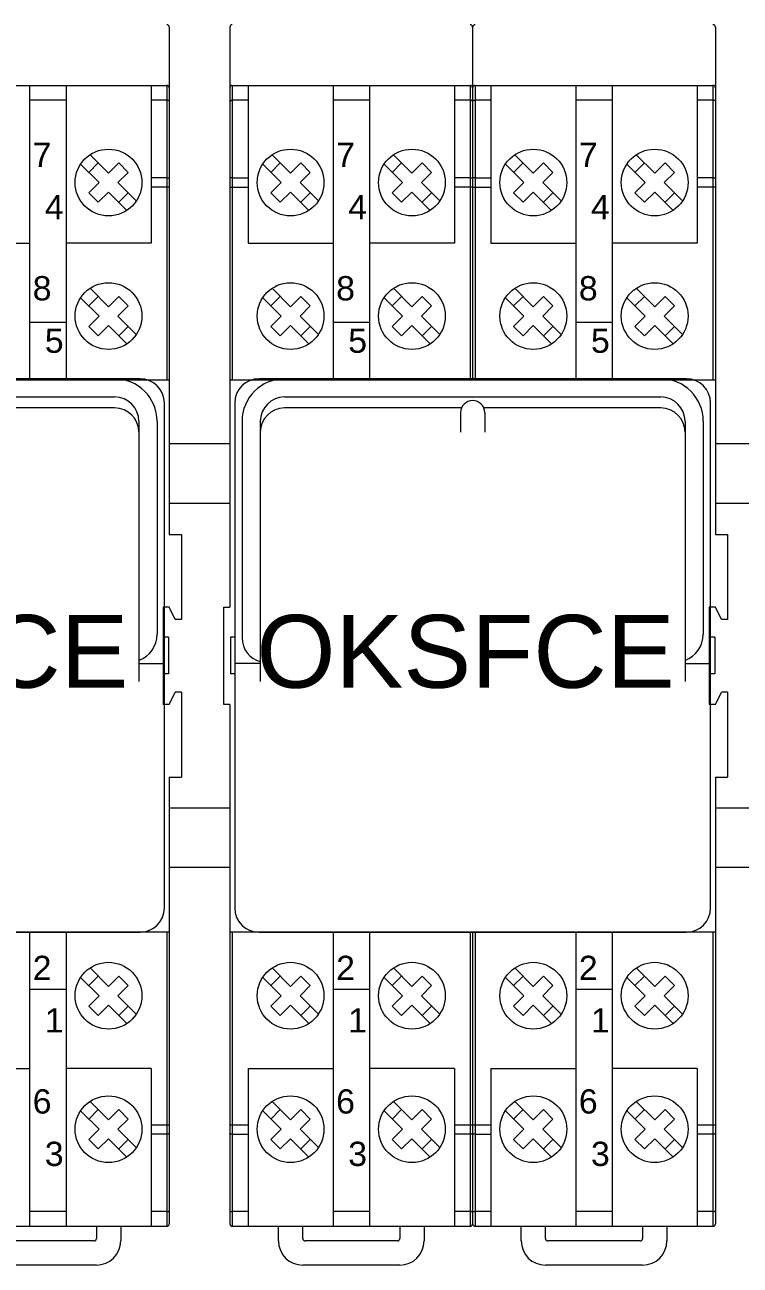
# Model space of a CAD drawing. Header units: millimetres. Extents: x 1359 to 3577, y 1336 to 3557.
# Drawn here: x 2844.4 to 2903.4, y 1709.4 to 1811.6 of the extents above; entities that cross this region are included whole.
import ezdxf

# ---------------------------------------------------------------- set-up
doc = ezdxf.new("R2010")
doc.units = ezdxf.units.MM
doc.set_wipeout_variables(frame=1)
doc.layers.add('000-PI-Oprema', color=30, linetype='Continuous', lineweight=5)
doc.layers.add('002-PI-Kabelska kanalica', color=150, linetype='Continuous')
doc.styles.get("Standard").update_dxf_attribs({"font": 'arial.ttf'})

msp = doc.modelspace()

# ---------------------------------------------------------------- linework, layer by layer
at = {"layer": '000-PI-Oprema', "color": 0, "linetype": 'ByBlock', "lineweight": 0}
for p, q in [((2836.54, 1806.56), (2856.14, 1806.56)), ((2854.84, 1806.56), (2854.84, 1793.56)), ((2861.54, 1806.56), (2881.14, 1806.56)), ((2862.84, 1806.56), (2862.84, 1793.56)), ((2879.84, 1806.56), (2879.84, 1793.56)), ((2881.54, 1806.56), (2901.14, 1806.56)), ((2882.84, 1806.56), (2882.84, 1793.56)), ((2899.84, 1806.56), (2899.84, 1793.56)), ((2847.84, 1805.34), (2844.84, 1805.34)), ((2856.14, 1805.34), (2854.84, 1805.34)), ((2862.84, 1805.34), (2861.54, 1805.34)), ((2872.84, 1805.34), (2869.84, 1805.34)), ((2881.14, 1805.34), (2879.84, 1805.34)), ((2882.84, 1805.34), (2881.54, 1805.34)), ((2892.84, 1805.34), (2889.84, 1805.34)), ((2901.14, 1805.34), (2899.84, 1805.34)), ((2849.82, 1800.85), (2851.34, 1799.33)), ((2864.82, 1800.85), (2866.34, 1799.33)), ((2874.82, 1800.85), (2876.34, 1799.33)), ((2884.82, 1800.85), (2886.34, 1799.33)), ((2894.82, 1800.85), (2896.34, 1799.33)), ((2849.04, 1800.07), (2850.56, 1798.56)), ((2849.71, 1799.4), (2850.49, 1800.18)), ((2851.34, 1799.33), (2852.19, 1800.18)), ((2852.19, 1800.18), (2852.96, 1799.4)), ((2864.04, 1800.07), (2865.56, 1798.56)), ((2864.71, 1799.4), (2865.49, 1800.18)), ((2866.34, 1799.33), (2867.19, 1800.18)), ((2867.19, 1800.18), (2867.96, 1799.4)), ((2874.04, 1800.07), (2875.56, 1798.56)), ((2874.71, 1799.4), (2875.49, 1800.18)), ((2876.34, 1799.33), (2877.19, 1800.18)), ((2877.19, 1800.18), (2877.96, 1799.4)), ((2884.04, 1800.07), (2885.56, 1798.56)), ((2884.71, 1799.4), (2885.49, 1800.18)), ((2886.34, 1799.33), (2887.19, 1800.18)), ((2887.19, 1800.18), (2887.96, 1799.4)), ((2894.04, 1800.07), (2895.56, 1798.56)), ((2894.71, 1799.4), (2895.49, 1800.18)), ((2896.34, 1799.33), (2897.19, 1800.18)), ((2897.19, 1800.18), (2897.96, 1799.4)), ((2852.12, 1798.56), (2852.96, 1799.4)), ((2856.14, 1798.96), (2854.84, 1798.96)), ((2861.54, 1798.96), (2862.84, 1798.96)), ((2867.12, 1798.56), (2867.96, 1799.4)), ((2877.12, 1798.56), (2877.96, 1799.4)), ((2881.14, 1798.96), (2879.84, 1798.96)), ((2881.54, 1798.96), (2882.84, 1798.96)), ((2887.12, 1798.56), (2887.96, 1799.4)), ((2897.12, 1798.56), (2897.96, 1799.4)), ((2901.14, 1798.96), (2899.84, 1798.96)), ((2849.71, 1797.71), (2850.56, 1798.56)), ((2849.71, 1797.71), (2850.49, 1796.93)), ((2850.49, 1796.93), (2851.34, 1797.78)), ((2851.34, 1797.78), (2852.85, 1796.26)), ((2852.12, 1798.56), (2853.63, 1797.04)), ((2852.19, 1796.93), (2852.96, 1797.71)), ((2856.34, 1798.18), (2854.84, 1798.18)), ((2861.34, 1798.18), (2862.84, 1798.18)), ((2864.71, 1797.71), (2865.56, 1798.56)), ((2864.71, 1797.71), (2865.49, 1796.93)), ((2865.49, 1796.93), (2866.34, 1797.78)), ((2866.34, 1797.78), (2867.85, 1796.26)), ((2867.12, 1798.56), (2868.63, 1797.04)), ((2867.19, 1796.93), (2867.96, 1797.71)), ((2874.71, 1797.71), (2875.56, 1798.56)), ((2874.71, 1797.71), (2875.49, 1796.93)), ((2875.49, 1796.93), (2876.34, 1797.78)), ((2876.34, 1797.78), (2877.85, 1796.26)), ((2877.12, 1798.56), (2878.63, 1797.04)), ((2877.19, 1796.93), (2877.96, 1797.71)), ((2881.34, 1798.18), (2879.84, 1798.18)), ((2881.34, 1798.18), (2882.84, 1798.18)), ((2884.71, 1797.71), (2885.56, 1798.56)), ((2884.71, 1797.71), (2885.49, 1796.93)), ((2885.49, 1796.93), (2886.34, 1797.78)), ((2886.34, 1797.78), (2887.85, 1796.26)), ((2887.12, 1798.56), (2888.63, 1797.04)), ((2887.19, 1796.93), (2887.96, 1797.71)), ((2894.71, 1797.71), (2895.56, 1798.56)), ((2894.71, 1797.71), (2895.49, 1796.93)), ((2895.49, 1796.93), (2896.34, 1797.78)), ((2896.34, 1797.78), (2897.85, 1796.26)), ((2897.12, 1798.56), (2898.63, 1797.04)), ((2897.19, 1796.93), (2897.96, 1797.71)), ((2901.34, 1798.18), (2899.84, 1798.18)), ((2837.84, 1793.56), (2844.84, 1793.56)), ((2854.84, 1793.56), (2847.84, 1793.56)), ((2862.84, 1793.56), (2869.84, 1793.56)), ((2879.84, 1793.56), (2872.84, 1793.56)), ((2882.84, 1793.56), (2889.84, 1793.56)), ((2899.84, 1793.56), (2892.84, 1793.56)), ((2849.82, 1789.85), (2851.34, 1788.33)), ((2864.82, 1789.85), (2866.34, 1788.33)), ((2874.82, 1789.85), (2876.34, 1788.33)), ((2884.82, 1789.85), (2886.34, 1788.33)), ((2894.82, 1789.85), (2896.34, 1788.33)), ((2849.04, 1789.07), (2850.56, 1787.56)), ((2849.71, 1788.4), (2850.49, 1789.18)), ((2851.34, 1788.33), (2852.19, 1789.18)), ((2852.19, 1789.18), (2852.96, 1788.4)), ((2864.04, 1789.07), (2865.56, 1787.56)), ((2864.71, 1788.4), (2865.49, 1789.18)), ((2866.34, 1788.33), (2867.19, 1789.18)), ((2867.19, 1789.18), (2867.96, 1788.4)), ((2874.04, 1789.07), (2875.56, 1787.56)), ((2874.71, 1788.4), (2875.49, 1789.18)), ((2876.34, 1788.33), (2877.19, 1789.18)), ((2877.19, 1789.18), (2877.96, 1788.4)), ((2884.04, 1789.07), (2885.56, 1787.56)), ((2884.71, 1788.4), (2885.49, 1789.18)), ((2886.34, 1788.33), (2887.19, 1789.18)), ((2887.19, 1789.18), (2887.96, 1788.4)), ((2894.04, 1789.07), (2895.56, 1787.56)), ((2894.71, 1788.4), (2895.49, 1789.18)), ((2896.34, 1788.33), (2897.19, 1789.18)), ((2897.19, 1789.18), (2897.96, 1788.4)), ((2849.71, 1786.71), (2850.56, 1787.56)), ((2852.12, 1787.56), (2852.96, 1788.4)), ((2852.12, 1787.56), (2853.63, 1786.04)), ((2864.71, 1786.71), (2865.56, 1787.56)), ((2867.12, 1787.56), (2867.96, 1788.4)), ((2867.12, 1787.56), (2868.63, 1786.04)), ((2874.71, 1786.71), (2875.56, 1787.56)), ((2877.12, 1787.56), (2877.96, 1788.4)), ((2877.12, 1787.56), (2878.63, 1786.04)), ((2884.71, 1786.71), (2885.56, 1787.56)), ((2887.12, 1787.56), (2887.96, 1788.4)), ((2887.12, 1787.56), (2888.63, 1786.04)), ((2894.71, 1786.71), (2895.56, 1787.56)), ((2897.12, 1787.56), (2897.96, 1788.4)), ((2897.12, 1787.56), (2898.63, 1786.04)), ((2847.84, 1787.04), (2844.84, 1787.04)), ((2849.71, 1786.71), (2850.49, 1785.93)), ((2850.49, 1785.93), (2851.34, 1786.78)), ((2851.34, 1786.78), (2852.85, 1785.26)), ((2852.19, 1785.93), (2852.96, 1786.71)), ((2864.71, 1786.71), (2865.49, 1785.93)), ((2865.49, 1785.93), (2866.34, 1786.78)), ((2866.34, 1786.78), (2867.85, 1785.26)), ((2867.19, 1785.93), (2867.96, 1786.71)), ((2872.84, 1787.04), (2869.84, 1787.04)), ((2874.71, 1786.71), (2875.49, 1785.93)), ((2875.49, 1785.93), (2876.34, 1786.78)), ((2876.34, 1786.78), (2877.85, 1785.26)), ((2877.19, 1785.93), (2877.96, 1786.71)), ((2884.71, 1786.71), (2885.49, 1785.93)), ((2885.49, 1785.93), (2886.34, 1786.78)), ((2886.34, 1786.78), (2887.85, 1785.26)), ((2887.19, 1785.93), (2887.96, 1786.71)), ((2892.84, 1787.04), (2889.84, 1787.04)), ((2894.71, 1786.71), (2895.49, 1785.93)), ((2895.49, 1785.93), (2896.34, 1786.78)), ((2896.34, 1786.78), (2897.85, 1785.26)), ((2897.19, 1785.93), (2897.96, 1786.71)), ((2857.34, 1769.56), (2857.34, 1762.56)), ((2902.34, 1769.56), (2902.34, 1762.56)), ((2857.34, 1756.56), (2857.34, 1749.56)), ((2902.34, 1756.56), (2902.34, 1749.56)), ((2849.82, 1733.85), (2851.34, 1732.33)), ((2864.82, 1733.85), (2866.34, 1732.33)), ((2874.82, 1733.85), (2876.34, 1732.33)), ((2884.82, 1733.85), (2886.34, 1732.33)), ((2894.82, 1733.85), (2896.34, 1732.33)), ((2849.04, 1733.07), (2850.56, 1731.56)), ((2849.71, 1732.4), (2850.49, 1733.18)), ((2851.34, 1732.33), (2852.19, 1733.18)), ((2852.12, 1731.56), (2852.96, 1732.4)), ((2852.19, 1733.18), (2852.96, 1732.4)), ((2864.04, 1733.07), (2865.56, 1731.56)), ((2864.71, 1732.4), (2865.49, 1733.18)), ((2866.34, 1732.33), (2867.19, 1733.18)), ((2867.12, 1731.56), (2867.96, 1732.4)), ((2867.19, 1733.18), (2867.96, 1732.4)), ((2874.04, 1733.07), (2875.56, 1731.56)), ((2874.71, 1732.4), (2875.49, 1733.18)), ((2876.34, 1732.33), (2877.19, 1733.18)), ((2877.12, 1731.56), (2877.96, 1732.4)), ((2877.19, 1733.18), (2877.96, 1732.4)), ((2884.04, 1733.07), (2885.56, 1731.56)), ((2884.71, 1732.4), (2885.49, 1733.18)), ((2886.34, 1732.33), (2887.19, 1733.18)), ((2887.12, 1731.56), (2887.96, 1732.4)), ((2887.19, 1733.18), (2887.96, 1732.4)), ((2894.04, 1733.07), (2895.56, 1731.56)), ((2894.71, 1732.4), (2895.49, 1733.18)), ((2896.34, 1732.33), (2897.19, 1733.18)), ((2897.12, 1731.56), (2897.96, 1732.4)), ((2897.19, 1733.18), (2897.96, 1732.4)), ((2847.84, 1732.07), (2844.84, 1732.07)), ((2849.71, 1730.71), (2850.56, 1731.56)), ((2852.12, 1731.56), (2853.63, 1730.04)), ((2864.71, 1730.71), (2865.56, 1731.56)), ((2867.12, 1731.56), (2868.63, 1730.04)), ((2872.84, 1732.07), (2869.84, 1732.07)), ((2874.71, 1730.71), (2875.56, 1731.56)), ((2877.12, 1731.56), (2878.63, 1730.04)), ((2884.71, 1730.71), (2885.56, 1731.56)), ((2887.12, 1731.56), (2888.63, 1730.04)), ((2892.84, 1732.07), (2889.84, 1732.07)), ((2894.71, 1730.71), (2895.56, 1731.56)), ((2897.12, 1731.56), (2898.63, 1730.04)), ((2849.71, 1730.71), (2850.49, 1729.93)), ((2850.49, 1729.93), (2851.34, 1730.78)), ((2851.34, 1730.78), (2852.85, 1729.26)), ((2852.19, 1729.93), (2852.96, 1730.71)), ((2864.71, 1730.71), (2865.49, 1729.93)), ((2865.49, 1729.93), (2866.34, 1730.78)), ((2866.34, 1730.78), (2867.85, 1729.26)), ((2867.19, 1729.93), (2867.96, 1730.71)), ((2874.71, 1730.71), (2875.49, 1729.93)), ((2875.49, 1729.93), (2876.34, 1730.78)), ((2876.34, 1730.78), (2877.85, 1729.26)), ((2877.19, 1729.93), (2877.96, 1730.71)), ((2884.71, 1730.71), (2885.49, 1729.93)), ((2885.49, 1729.93), (2886.34, 1730.78)), ((2886.34, 1730.78), (2887.85, 1729.26)), ((2887.19, 1729.93), (2887.96, 1730.71)), ((2894.71, 1730.71), (2895.49, 1729.93)), ((2895.49, 1729.93), (2896.34, 1730.78)), ((2896.34, 1730.78), (2897.85, 1729.26)), ((2897.19, 1729.93), (2897.96, 1730.71)), ((2837.84, 1725.56), (2844.84, 1725.56)), ((2854.84, 1725.56), (2847.84, 1725.56)), ((2854.84, 1725.56), (2854.84, 1712.56)), ((2862.84, 1725.56), (2862.84, 1712.56)), ((2862.84, 1725.56), (2869.84, 1725.56)), ((2879.84, 1725.56), (2872.84, 1725.56)), ((2879.84, 1725.56), (2879.84, 1712.56)), ((2882.84, 1725.56), (2882.84, 1712.56)), ((2882.84, 1725.56), (2889.84, 1725.56)), ((2899.84, 1725.56), (2892.84, 1725.56)), ((2899.84, 1725.56), (2899.84, 1712.56)), ((2849.04, 1722.07), (2850.56, 1720.56)), ((2849.71, 1721.4), (2850.49, 1722.18)), ((2849.82, 1722.85), (2851.34, 1721.33)), ((2851.34, 1721.33), (2852.19, 1722.18)), ((2852.19, 1722.18), (2852.96, 1721.4)), ((2864.04, 1722.07), (2865.56, 1720.56)), ((2864.71, 1721.4), (2865.49, 1722.18)), ((2864.82, 1722.85), (2866.34, 1721.33)), ((2866.34, 1721.33), (2867.19, 1722.18)), ((2867.19, 1722.18), (2867.96, 1721.4)), ((2874.04, 1722.07), (2875.56, 1720.56)), ((2874.71, 1721.4), (2875.49, 1722.18)), ((2874.82, 1722.85), (2876.34, 1721.33)), ((2876.34, 1721.33), (2877.19, 1722.18)), ((2877.19, 1722.18), (2877.96, 1721.4)), ((2884.04, 1722.07), (2885.56, 1720.56)), ((2884.71, 1721.4), (2885.49, 1722.18)), ((2884.82, 1722.85), (2886.34, 1721.33)), ((2886.34, 1721.33), (2887.19, 1722.18)), ((2887.19, 1722.18), (2887.96, 1721.4)), ((2894.04, 1722.07), (2895.56, 1720.56)), ((2894.71, 1721.4), (2895.49, 1722.18)), ((2894.82, 1722.85), (2896.34, 1721.33)), ((2896.34, 1721.33), (2897.19, 1722.18)), ((2897.19, 1722.18), (2897.96, 1721.4)), ((2852.12, 1720.56), (2852.96, 1721.4)), ((2867.12, 1720.56), (2867.96, 1721.4)), ((2877.12, 1720.56), (2877.96, 1721.4)), ((2887.12, 1720.56), (2887.96, 1721.4)), ((2897.12, 1720.56), (2897.96, 1721.4)), ((2849.71, 1719.71), (2850.56, 1720.56)), ((2852.12, 1720.56), (2853.63, 1719.04)), ((2854.84, 1720.93), (2856.34, 1720.93)), ((2856.14, 1720.15), (2854.84, 1720.15)), ((2861.34, 1720.93), (2862.84, 1720.93)), ((2861.54, 1720.15), (2862.84, 1720.15)), ((2864.71, 1719.71), (2865.56, 1720.56)), ((2867.12, 1720.56), (2868.63, 1719.04)), ((2874.71, 1719.71), (2875.56, 1720.56)), ((2877.12, 1720.56), (2878.63, 1719.04)), ((2879.84, 1720.93), (2881.34, 1720.93)), ((2881.14, 1720.15), (2879.84, 1720.15)), ((2881.34, 1720.93), (2882.84, 1720.93)), ((2881.54, 1720.15), (2882.84, 1720.15)), ((2884.71, 1719.71), (2885.56, 1720.56)), ((2887.12, 1720.56), (2888.63, 1719.04)), ((2894.71, 1719.71), (2895.56, 1720.56)), ((2897.12, 1720.56), (2898.63, 1719.04)), ((2899.84, 1720.93), (2901.34, 1720.93)), ((2901.14, 1720.15), (2899.84, 1720.15)), ((2849.71, 1719.71), (2850.49, 1718.93)), ((2850.49, 1718.93), (2851.34, 1719.78)), ((2851.34, 1719.78), (2852.85, 1718.26)), ((2852.19, 1718.93), (2852.96, 1719.71)), ((2864.71, 1719.71), (2865.49, 1718.93)), ((2865.49, 1718.93), (2866.34, 1719.78)), ((2866.34, 1719.78), (2867.85, 1718.26)), ((2867.19, 1718.93), (2867.96, 1719.71)), ((2874.71, 1719.71), (2875.49, 1718.93)), ((2875.49, 1718.93), (2876.34, 1719.78)), ((2876.34, 1719.78), (2877.85, 1718.26)), ((2877.19, 1718.93), (2877.96, 1719.71)), ((2884.71, 1719.71), (2885.49, 1718.93)), ((2885.49, 1718.93), (2886.34, 1719.78)), ((2886.34, 1719.78), (2887.85, 1718.26)), ((2887.19, 1718.93), (2887.96, 1719.71)), ((2894.71, 1719.71), (2895.49, 1718.93)), ((2895.49, 1718.93), (2896.34, 1719.78)), ((2896.34, 1719.78), (2897.85, 1718.26)), ((2897.19, 1718.93), (2897.96, 1719.71)), ((2847.84, 1713.77), (2844.84, 1713.77)), ((2856.14, 1713.77), (2854.84, 1713.77)), ((2862.84, 1713.77), (2861.54, 1713.77)), ((2872.84, 1713.77), (2869.84, 1713.77)), ((2881.14, 1713.77), (2879.84, 1713.77)), ((2882.84, 1713.77), (2881.54, 1713.77)), ((2892.84, 1713.77), (2889.84, 1713.77)), ((2901.14, 1713.77), (2899.84, 1713.77)), ((2836.54, 1712.56), (2856.14, 1712.56)), ((2850.34, 1712.56), (2850.34, 1711.56)), ((2852.34, 1712.56), (2852.34, 1711.36)), ((2861.54, 1712.56), (2881.14, 1712.56)), ((2865.34, 1711.36), (2865.34, 1712.56)), ((2867.34, 1711.56), (2867.34, 1712.56)), ((2867.34, 1711.56), (2867.34, 1712.56)), ((2875.34, 1712.56), (2875.34, 1711.56)), ((2875.34, 1712.56), (2875.34, 1711.56)), ((2877.34, 1712.56), (2877.34, 1711.36)), ((2881.54, 1712.56), (2901.14, 1712.56)), ((2885.34, 1711.36), (2885.34, 1712.56)), ((2887.34, 1711.56), (2887.34, 1712.56)), ((2895.34, 1712.56), (2895.34, 1711.56)), ((2897.34, 1712.56), (2897.34, 1711.36)), ((2850.14, 1711.36), (2842.54, 1711.36)), ((2875.14, 1711.36), (2867.54, 1711.36)), ((2875.14, 1711.36), (2867.54, 1711.36)), ((2895.14, 1711.36), (2887.54, 1711.36)), ((2850.34, 1709.36), (2842.34, 1709.36)), ((2875.34, 1709.36), (2867.34, 1709.36)), ((2895.34, 1709.36), (2887.34, 1709.36))]:
    msp.add_line(p, q, dxfattribs=at)
for points in [[(2856.34, 1805.26), (2856.34, 1805.27), (2856.33, 1805.28), (2856.32, 1805.29), (2856.31, 1805.3), (2856.3, 1805.31), (2856.28, 1805.32), (2856.26, 1805.32), (2856.24, 1805.33), (2856.21, 1805.34), (2856.19, 1805.34), (2856.16, 1805.34), (2856.14, 1805.34)], [(2861.34, 1805.26), (2861.34, 1805.27), (2861.34, 1805.28), (2861.35, 1805.29), (2861.36, 1805.3), (2861.38, 1805.31), (2861.4, 1805.32), (2861.42, 1805.32), (2861.44, 1805.33), (2861.46, 1805.34), (2861.49, 1805.34), (2861.51, 1805.34), (2861.54, 1805.34)], [(2881.34, 1805.26), (2881.34, 1805.27), (2881.33, 1805.28), (2881.32, 1805.29), (2881.31, 1805.3), (2881.3, 1805.31), (2881.28, 1805.32), (2881.26, 1805.32), (2881.24, 1805.33), (2881.21, 1805.34), (2881.19, 1805.34), (2881.16, 1805.34), (2881.14, 1805.34)], [(2881.34, 1805.26), (2881.34, 1805.27), (2881.34, 1805.28), (2881.35, 1805.29), (2881.36, 1805.3), (2881.38, 1805.31), (2881.4, 1805.32), (2881.42, 1805.32), (2881.44, 1805.33), (2881.46, 1805.34), (2881.49, 1805.34), (2881.51, 1805.34), (2881.54, 1805.34)], [(2901.34, 1805.26), (2901.34, 1805.27), (2901.33, 1805.28), (2901.32, 1805.29), (2901.31, 1805.3), (2901.3, 1805.31), (2901.28, 1805.32), (2901.26, 1805.32), (2901.24, 1805.33), (2901.21, 1805.34), (2901.19, 1805.34), (2901.16, 1805.34), (2901.14, 1805.34)], [(2856.14, 1798.96), (2856.16, 1798.96), (2856.19, 1798.96), (2856.21, 1798.96), (2856.24, 1798.95), (2856.26, 1798.95), (2856.28, 1798.94), (2856.3, 1798.93), (2856.31, 1798.92), (2856.32, 1798.92), (2856.33, 1798.91), (2856.34, 1798.9), (2856.34, 1798.89)], [(2861.54, 1798.96), (2861.51, 1798.96), (2861.49, 1798.96), (2861.46, 1798.96), (2861.44, 1798.95), (2861.42, 1798.95), (2861.4, 1798.94), (2861.38, 1798.93), (2861.36, 1798.92), (2861.35, 1798.92), (2861.34, 1798.91), (2861.34, 1798.9), (2861.34, 1798.89)], [(2881.14, 1798.96), (2881.16, 1798.96), (2881.19, 1798.96), (2881.21, 1798.96), (2881.24, 1798.95), (2881.26, 1798.95), (2881.28, 1798.94), (2881.3, 1798.93), (2881.31, 1798.92), (2881.32, 1798.92), (2881.33, 1798.91), (2881.34, 1798.9), (2881.34, 1798.89)], [(2881.54, 1798.96), (2881.51, 1798.96), (2881.49, 1798.96), (2881.46, 1798.96), (2881.44, 1798.95), (2881.42, 1798.95), (2881.4, 1798.94), (2881.38, 1798.93), (2881.36, 1798.92), (2881.35, 1798.92), (2881.34, 1798.91), (2881.34, 1798.9), (2881.34, 1798.89)], [(2901.14, 1798.96), (2901.16, 1798.96), (2901.19, 1798.96), (2901.21, 1798.96), (2901.24, 1798.95), (2901.26, 1798.95), (2901.28, 1798.94), (2901.3, 1798.93), (2901.31, 1798.92), (2901.32, 1798.92), (2901.33, 1798.91), (2901.34, 1798.9), (2901.34, 1798.89)], [(2856.34, 1720.23), (2856.34, 1720.22), (2856.33, 1720.21), (2856.32, 1720.2), (2856.31, 1720.19), (2856.3, 1720.18), (2856.28, 1720.17), (2856.26, 1720.16), (2856.24, 1720.16), (2856.21, 1720.15), (2856.19, 1720.15), (2856.16, 1720.15), (2856.14, 1720.15)], [(2861.54, 1720.15), (2861.51, 1720.15), (2861.49, 1720.15), (2861.46, 1720.15), (2861.44, 1720.16), (2861.42, 1720.16), (2861.4, 1720.17), (2861.38, 1720.18), (2861.36, 1720.19), (2861.35, 1720.2), (2861.34, 1720.21), (2861.34, 1720.22), (2861.34, 1720.23)], [(2881.34, 1720.23), (2881.34, 1720.22), (2881.33, 1720.21), (2881.32, 1720.2), (2881.31, 1720.19), (2881.3, 1720.18), (2881.28, 1720.17), (2881.26, 1720.16), (2881.24, 1720.16), (2881.21, 1720.15), (2881.19, 1720.15), (2881.16, 1720.15), (2881.14, 1720.15)], [(2881.54, 1720.15), (2881.51, 1720.15), (2881.49, 1720.15), (2881.46, 1720.15), (2881.44, 1720.16), (2881.42, 1720.16), (2881.4, 1720.17), (2881.38, 1720.18), (2881.36, 1720.19), (2881.35, 1720.2), (2881.34, 1720.21), (2881.34, 1720.22), (2881.34, 1720.23)], [(2901.34, 1720.23), (2901.34, 1720.22), (2901.33, 1720.21), (2901.32, 1720.2), (2901.31, 1720.19), (2901.3, 1720.18), (2901.28, 1720.17), (2901.26, 1720.16), (2901.24, 1720.16), (2901.21, 1720.15), (2901.19, 1720.15), (2901.16, 1720.15), (2901.14, 1720.15)], [(2856.14, 1713.77), (2856.16, 1713.77), (2856.19, 1713.77), (2856.21, 1713.78), (2856.24, 1713.78), (2856.26, 1713.79), (2856.28, 1713.79), (2856.3, 1713.8), (2856.31, 1713.81), (2856.32, 1713.82), (2856.33, 1713.83), (2856.34, 1713.84), (2856.34, 1713.85)], [(2861.34, 1713.85), (2861.34, 1713.84), (2861.34, 1713.83), (2861.35, 1713.82), (2861.36, 1713.81), (2861.38, 1713.8), (2861.4, 1713.79), (2861.42, 1713.79), (2861.44, 1713.78), (2861.46, 1713.78), (2861.49, 1713.77), (2861.51, 1713.77), (2861.54, 1713.77)], [(2881.14, 1713.77), (2881.16, 1713.77), (2881.19, 1713.77), (2881.21, 1713.78), (2881.24, 1713.78), (2881.26, 1713.79), (2881.28, 1713.79), (2881.3, 1713.8), (2881.31, 1713.81), (2881.32, 1713.82), (2881.33, 1713.83), (2881.34, 1713.84), (2881.34, 1713.85)], [(2881.34, 1713.85), (2881.34, 1713.84), (2881.34, 1713.83), (2881.35, 1713.82), (2881.36, 1713.81), (2881.38, 1713.8), (2881.4, 1713.79), (2881.42, 1713.79), (2881.44, 1713.78), (2881.46, 1713.78), (2881.49, 1713.77), (2881.51, 1713.77), (2881.54, 1713.77)], [(2901.14, 1713.77), (2901.16, 1713.77), (2901.19, 1713.77), (2901.21, 1713.78), (2901.24, 1713.78), (2901.26, 1713.79), (2901.28, 1713.79), (2901.3, 1713.8), (2901.31, 1713.81), (2901.32, 1713.82), (2901.33, 1713.83), (2901.34, 1713.84), (2901.34, 1713.85)]]:
    msp.add_lwpolyline(points, dxfattribs=at)
for centre in [(2851.34, 1798.56), (2866.34, 1798.56), (2876.34, 1798.56), (2886.34, 1798.56), (2896.34, 1798.56), (2851.34, 1787.56), (2866.34, 1787.56), (2876.34, 1787.56), (2886.34, 1787.56), (2896.34, 1787.56), (2851.34, 1731.56), (2866.34, 1731.56), (2876.34, 1731.56), (2886.34, 1731.56), (2896.34, 1731.56), (2851.34, 1720.56), (2866.34, 1720.56), (2876.34, 1720.56), (2886.34, 1720.56), (2896.34, 1720.56)]:
    msp.add_circle(centre, 2.75, dxfattribs=at)
for centre, radius, start, end in [((2856.14, 1811.36), 0.2, 0, 90), ((2861.54, 1811.36), 0.2, 90, 180), ((2881.14, 1811.36), 0.2, 0, 90), ((2881.54, 1811.36), 0.2, 90, 180), ((2901.14, 1811.36), 0.2, 0, 90), ((2856.14, 1806.36), 0.2, 0, 90), ((2861.54, 1806.36), 0.2, 90, 180), ((2881.14, 1806.36), 0.2, 0, 90), ((2881.54, 1806.36), 0.2, 90, 180), ((2901.14, 1806.36), 0.2, 0, 90), ((2856.14, 1712.76), 0.2, 270, 0), ((2861.54, 1712.76), 0.2, 180, 270), ((2881.14, 1712.76), 0.2, 270, 0), ((2881.54, 1712.76), 0.2, 180, 270), ((2901.14, 1712.76), 0.2, 270, 0), ((2850.14, 1711.56), 0.2, 270, 0), ((2850.34, 1711.36), 2, 270, 0), ((2867.34, 1711.36), 2, 180, 270), ((2867.54, 1711.56), 0.2, 180, 270), ((2867.54, 1711.56), 0.2, 180, 270), ((2875.14, 1711.56), 0.2, 270, 0), ((2875.14, 1711.56), 0.2, 270, 0), ((2875.34, 1711.36), 2, 270, 0), ((2887.34, 1711.36), 2, 180, 270), ((2887.54, 1711.56), 0.2, 180, 270), ((2895.14, 1711.56), 0.2, 270, 0), ((2895.34, 1711.36), 2, 270, 0)]:
    msp.add_arc(centre, radius, start, end, dxfattribs=at)

# ---------------------------------------------------------------- texts
at = {"layer": '000-PI-Oprema', "color": 0, "linetype": 'ByBlock', "lineweight": 0, "char_height": 1.9995, "width": 2.5471}
for s, insert, attachment_point in [('{\\fArial|b0|i0|c0|p34;7}', (2845.09, 1801.85), 1), ('{\\fArial|b0|i0|c0|p34;7}', (2870.09, 1801.85), 1), ('{\\fArial|b0|i0|c0|p34;7}', (2890.09, 1801.85), 1), ('{\\fArial|b0|i0|c0|p34;4}', (2847.64, 1797.53), 3), ('{\\fArial|b0|i0|c0|p34;4}', (2872.64, 1797.53), 3), ('{\\fArial|b0|i0|c0|p34;4}', (2892.64, 1797.53), 3), ('{\\fArial|b0|i0|c0|p34;8}', (2845.09, 1790.85), 1), ('{\\fArial|b0|i0|c0|p34;8}', (2870.09, 1790.85), 1), ('{\\fArial|b0|i0|c0|p34;8}', (2890.09, 1790.85), 1), ('{\\fArial|b0|i0|c0|p34;5}', (2847.64, 1786.53), 3), ('{\\fArial|b0|i0|c0|p34;5}', (2872.64, 1786.53), 3), ('{\\fArial|b0|i0|c0|p34;5}', (2892.64, 1786.53), 3), ('{\\fArial|b0|i0|c0|p34;2}', (2845.09, 1734.85), 1), ('{\\fArial|b0|i0|c0|p34;2}', (2870.09, 1734.85), 1), ('{\\fArial|b0|i0|c0|p34;2}', (2890.09, 1734.85), 1), ('{\\fArial|b0|i0|c0|p34;1}', (2847.64, 1730.53), 3), ('{\\fArial|b0|i0|c0|p34;1}', (2872.64, 1730.53), 3), ('{\\fArial|b0|i0|c0|p34;1}', (2892.64, 1730.53), 3), ('{\\fArial|b0|i0|c0|p34;6}', (2845.09, 1723.85), 1), ('{\\fArial|b0|i0|c0|p34;6}', (2870.09, 1723.85), 1), ('{\\fArial|b0|i0|c0|p34;6}', (2890.09, 1723.85), 1), ('{\\fArial|b0|i0|c0|p34;3}', (2847.64, 1719.53), 3), ('{\\fArial|b0|i0|c0|p34;3}', (2872.64, 1719.53), 3), ('{\\fArial|b0|i0|c0|p34;3}', (2892.64, 1719.53), 3)]:
    msp.add_mtext(s, dxfattribs=dict(at, insert=insert, attachment_point=attachment_point))

# ---------------------------------------------------------------- wipeouts: each hides what was drawn before it
at = {"color": 0, "linetype": 'ByBlock', "lineweight": 0}
for points in [[(2816.34, 1782.31), (2856.34, 1782.31), (2856.34, 1736.81), (2816.34, 1736.81)], [(2861.34, 1782.31), (2901.34, 1782.31), (2901.34, 1736.81), (2861.34, 1736.81)]]:
    msp.add_wipeout(points, dxfattribs=at).dxf.layer = '000-PI-Oprema'

# ---------------------------------------------------------------- next in the draw order: linework, layer by layer
at = {"layer": '000-PI-Oprema', "color": 0, "linetype": 'ByBlock', "lineweight": 0}
for p, q in [((2856.34, 1811.36), (2856.34, 1769.56)), ((2861.34, 1811.36), (2861.34, 1763.56)), ((2881.34, 1811.36), (2881.34, 1782.31)), ((2901.34, 1811.36), (2901.34, 1769.56)), ((2844.84, 1806.56), (2844.84, 1782.31)), ((2847.84, 1806.56), (2847.84, 1782.31)), ((2856.14, 1806.56), (2856.14, 1782.31)), ((2861.54, 1806.56), (2861.54, 1782.31)), ((2869.84, 1806.56), (2869.84, 1782.31)), ((2872.84, 1806.56), (2872.84, 1782.31)), ((2881.14, 1806.56), (2881.14, 1782.31)), ((2881.54, 1806.56), (2881.54, 1782.31)), ((2889.84, 1806.56), (2889.84, 1782.31)), ((2892.84, 1806.56), (2892.84, 1782.31)), ((2901.14, 1806.56), (2901.14, 1782.31)), ((2853.94, 1782.39), (2818.74, 1782.39)), ((2820.84, 1782.39), (2851.84, 1782.39)), ((2898.94, 1782.39), (2863.74, 1782.39)), ((2865.84, 1782.39), (2896.84, 1782.39)), ((2836.34, 1782.31), (2856.34, 1782.31)), ((2861.34, 1782.31), (2881.34, 1782.31)), ((2881.34, 1782.31), (2901.34, 1782.31)), ((2820.84, 1780.89), (2851.84, 1780.89)), ((2855.94, 1738.79), (2855.94, 1780.39)), ((2861.74, 1780.39), (2861.74, 1738.79)), ((2865.84, 1780.89), (2896.84, 1780.89)), ((2900.94, 1738.79), (2900.94, 1780.39)), ((2851.84, 1779.99), (2837.25, 1779.99)), ((2880.42, 1779.99), (2865.84, 1779.99)), ((2880.34, 1779.59), (2880.34, 1777.99)), ((2896.84, 1779.99), (2882.25, 1779.99)), ((2882.34, 1779.59), (2882.34, 1777.99)), ((2853.84, 1778.89), (2853.84, 1761.34)), ((2855.34, 1778.89), (2855.34, 1761.34)), ((2862.34, 1778.89), (2862.34, 1761.04)), ((2863.84, 1778.89), (2863.84, 1761.04)), ((2898.84, 1778.89), (2898.84, 1761.34)), ((2900.34, 1778.89), (2900.34, 1761.34)), ((2853.84, 1777.99), (2853.84, 1757.44)), ((2863.84, 1777.99), (2863.84, 1757.44)), ((2898.84, 1777.99), (2898.84, 1757.44)), ((2856.34, 1769.56), (2857.34, 1769.56)), ((2901.34, 1769.56), (2902.34, 1769.56)), ((2855.84, 1763.56), (2855.84, 1755.56)), ((2856.34, 1763.56), (2855.84, 1763.56)), ((2856.84, 1762.56), (2856.34, 1763.56)), ((2860.84, 1755.56), (2860.84, 1763.56)), ((2860.84, 1763.56), (2861.34, 1763.56)), ((2900.84, 1763.56), (2900.84, 1755.56)), ((2901.34, 1763.56), (2900.84, 1763.56)), ((2901.84, 1762.56), (2901.34, 1763.56)), ((2857.34, 1762.56), (2856.84, 1762.56)), ((2902.34, 1762.56), (2901.84, 1762.56)), ((2856.29, 1761.09), (2855.94, 1761.09)), ((2856.29, 1761.09), (2856.29, 1758.09)), ((2861.39, 1761.09), (2861.39, 1758.09)), ((2861.74, 1761.09), (2861.39, 1761.09)), ((2901.29, 1761.09), (2900.94, 1761.09)), ((2901.29, 1761.09), (2901.29, 1758.09)), ((2853.84, 1758.94), (2855.94, 1758.94)), ((2863.84, 1758.94), (2861.74, 1758.94)), ((2898.84, 1758.94), (2900.94, 1758.94)), ((2856.29, 1758.09), (2855.94, 1758.09)), ((2861.74, 1758.09), (2861.39, 1758.09)), ((2901.29, 1758.09), (2900.94, 1758.09)), ((2856.34, 1755.56), (2856.84, 1756.56)), ((2857.34, 1756.56), (2856.84, 1756.56)), ((2901.34, 1755.56), (2901.84, 1756.56)), ((2902.34, 1756.56), (2901.84, 1756.56)), ((2856.34, 1755.56), (2855.84, 1755.56)), ((2861.34, 1755.56), (2860.84, 1755.56)), ((2861.34, 1755.56), (2861.34, 1712.76)), ((2901.34, 1755.56), (2900.84, 1755.56)), ((2856.34, 1749.56), (2856.34, 1712.76)), ((2856.34, 1749.56), (2857.34, 1749.56)), ((2901.34, 1749.56), (2901.34, 1712.76)), ((2901.34, 1749.56), (2902.34, 1749.56)), ((2818.74, 1736.79), (2853.94, 1736.79)), ((2836.34, 1736.81), (2856.34, 1736.81)), ((2844.84, 1736.81), (2844.84, 1712.56)), ((2847.84, 1736.81), (2847.84, 1712.56)), ((2856.14, 1736.81), (2856.14, 1712.56)), ((2861.34, 1736.81), (2881.34, 1736.81)), ((2861.54, 1736.81), (2861.54, 1712.56)), ((2863.74, 1736.79), (2898.94, 1736.79)), ((2869.84, 1736.81), (2869.84, 1712.56)), ((2872.84, 1736.81), (2872.84, 1712.56)), ((2881.14, 1736.81), (2881.14, 1712.56)), ((2881.34, 1736.81), (2901.34, 1736.81)), ((2881.34, 1736.81), (2881.34, 1712.76)), ((2881.54, 1736.81), (2881.54, 1712.56)), ((2889.84, 1736.81), (2889.84, 1712.56)), ((2892.84, 1736.81), (2892.84, 1712.56)), ((2901.14, 1736.81), (2901.14, 1712.56))]:
    msp.add_line(p, q, dxfattribs=at)
for centre, radius, start, end in [((2851.84, 1778.89), 3.5, 0, 90), ((2853.94, 1780.39), 2, 0, 90), ((2863.74, 1780.39), 2, 90, 180), ((2865.84, 1778.89), 3.5, 90, 180), ((2896.84, 1778.89), 3.5, 0, 90), ((2898.94, 1780.39), 2, 0, 90), ((2851.84, 1778.89), 2, 0, 90), ((2865.84, 1778.89), 2, 90, 180), ((2881.34, 1779.59), 1, 0, 180), ((2896.84, 1778.89), 2, 0, 90), ((2851.84, 1777.99), 2, 0, 90), ((2865.84, 1777.99), 2, 90, 180), ((2896.84, 1777.99), 2, 0, 90), ((2853.04, 1761.34), 2.3, 290.3544, 0), ((2864.34, 1761.04), 2, 180, 255.5225), ((2898.04, 1761.34), 2.3, 290.3544, 0), ((2853.94, 1738.79), 2, 270, 0), ((2863.74, 1738.79), 2, 180, 270), ((2898.94, 1738.79), 2, 270, 0)]:
    msp.add_arc(centre, radius, start, end, dxfattribs=at)
at = {"layer": '002-PI-Kabelska kanalica', "color": 0, "linetype": 'ByBlock', "lineweight": 0, "ltscale": 0.25}
for p, q in [((2856.34, 1777.06), (2861.34, 1777.06)), ((2901.34, 1777.06), (2906.34, 1777.06)), ((2856.34, 1772.15), (2861.34, 1772.15)), ((2901.34, 1772.15), (2906.34, 1772.15)), ((2856.34, 1747.05), (2861.34, 1747.05)), ((2901.34, 1747.05), (2906.34, 1747.05)), ((2856.34, 1742.14), (2861.34, 1742.14)), ((2901.34, 1742.14), (2906.34, 1742.14))]:
    msp.add_line(p, q, dxfattribs=at)

# ---------------------------------------------------------------- next in the draw order: texts
at = {"layer": '000-PI-Oprema', "color": 0, "linetype": 'ByBlock', "lineweight": 0, "char_height": 6, "attachment_point": 5}
for insert in [(2835.75, 1759.89), (2880.75, 1759.89)]:
    msp.add_mtext_dynamic_manual_height_columns('{\\fArial|b0|i0|c238|p34;OK}S{\\fArial|b0|i0|c238|p34;FC}E', width=44.995, gutter_width=1, heights=[10], dxfattribs=dict(at, insert=insert))

doc.saveas('drawing.dxf')
